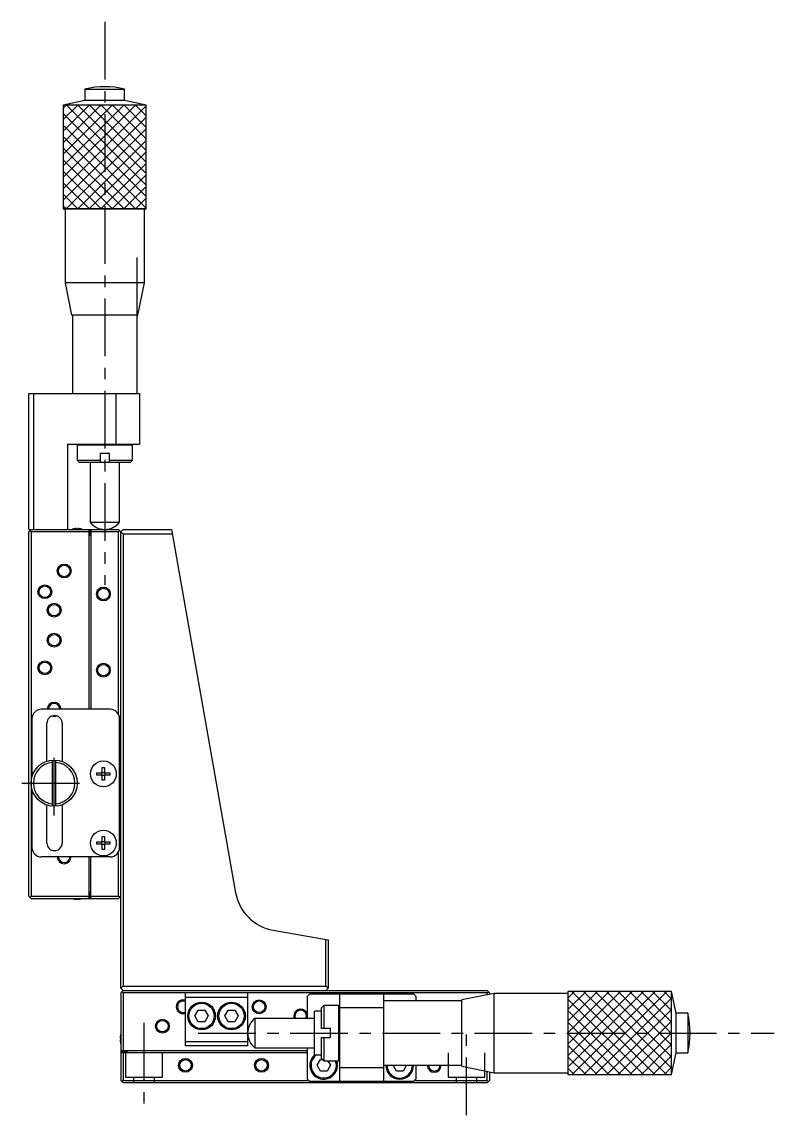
# Model space of a CAD drawing. Extents: x -465 to 395, y -48 to 622.
# Drawn here: x -155.8 to 7.4, y 19.9 to 256.9 of the extents above; entities that cross this region are included whole.
import ezdxf

# ---------------------------------------------------------------- set-up
doc = ezdxf.new("R2010")
doc.units = 0
doc.header["$LTSCALE"] = 10
doc.linetypes.add('CENTER', pattern=[2, 1.25, -0.25, 0.25, -0.25])
doc.linetypes.add('DASHED', pattern=[3.5, 2, -1.5])
doc.layers.get('0').update_dxf_attribs({"linetype": 'CONTINUOUS'})
doc.layers.add('CENTER', color=1, linetype='CENTER')

msp = doc.modelspace()

# ---------------------------------------------------------------- linework, layer by layer
at = {"color": 7, "linetype": 'CONTINUOUS'}
for p, q in [((-142.126414, 242.36353), (-142.126414, 239.86353)), ((-142.126414, 242.36353), (-133.526414, 242.36353)), ((-133.526414, 239.86353), (-133.526414, 242.36353)), ((-142.126414, 239.86353), (-146.826414, 238.86353)), ((-133.526414, 239.86353), (-142.126414, 239.86353)), ((-128.826414, 238.86353), (-133.526414, 239.86353)), ((-146.826414, 238.86353), (-146.826414, 216.36353)), ((-128.826414, 238.86353), (-146.826414, 238.86353)), ((-146.826414, 238.86353), (-146.826414, 216.36353)), ((-128.826414, 238.86353), (-146.826414, 238.86353)), ((-128.826414, 216.36353), (-128.826414, 238.86353)), ((-128.826414, 216.36353), (-128.826414, 238.86353)), ((-128.826414, 216.36353), (-146.826414, 216.36353)), ((-146.826414, 216.36353), (-128.826414, 216.36353)), ((-146.426414, 216.36353), (-146.426414, 200.36353)), ((-129.226414, 200.36353), (-129.226414, 216.36353)), ((-130.826414, 176.36353), (-130.826414, 205.86353)), ((-146.426414, 200.36353), (-145.026414, 193.36353)), ((-129.226414, 200.36353), (-146.426414, 200.36353)), ((-130.626414, 193.36353), (-129.226414, 200.36353)), ((-130.626414, 193.36353), (-145.026414, 193.36353)), ((-144.826414, 193.36353), (-144.826414, 176.36353)), ((-154.326414, 146.86353), (-154.326414, 176.36353)), ((-154.326414, 176.36353), (-130.326414, 176.36353)), ((-153.326414, 176.36353), (-153.326414, 146.86353)), ((-135.326414, 165.36353), (-135.326414, 176.36353)), ((-130.326414, 176.36353), (-130.326414, 165.36353)), ((-145.826414, 146.86353), (-145.826414, 165.36353)), ((-145.826414, 165.36353), (-130.326414, 165.36353)), ((-143.626414, 165.36353), (-143.826414, 165.16353)), ((-131.826414, 165.16353), (-143.826414, 165.16353)), ((-143.826414, 165.16353), (-143.826414, 161.86353)), ((-131.826414, 165.16353), (-132.026414, 165.36353)), ((-131.826414, 161.86353), (-131.826414, 165.16353)), ((-143.826414, 161.86353), (-138.826414, 161.86353)), ((-143.826414, 161.86353), (-143.326414, 161.36353)), ((-132.326414, 161.36353), (-143.326414, 161.36353)), ((-141.001414, 161.36353), (-141.001414, 148.43071)), ((-136.826414, 163.36353), (-138.826414, 163.36353)), ((-138.826414, 163.36353), (-138.826414, 161.36353)), ((-136.826414, 161.36353), (-136.826414, 163.36353)), ((-136.826414, 161.86353), (-131.826414, 161.86353)), ((-134.651414, 148.43071), (-134.651414, 161.36353)), ((-132.326414, 161.36353), (-131.826414, 161.86353)), ((-144.006414, 146.933052), (-144.006414, 147.053389)), ((-143.646414, 147.053389), (-143.646414, 146.933052)), ((-141.001414, 148.43071), (-134.651414, 148.43071)), ((-154.326414, 146.86353), (-134.826414, 146.86353)), ((-154.326414, 146.36353), (-153.826414, 146.86353)), ((-154.326414, 67.36353), (-154.326414, 146.36353)), ((-153.826414, 146.36353), (-154.076414, 146.61353)), ((-141.326414, 146.36353), (-153.826414, 146.36353)), ((-153.826414, 146.36353), (-153.826414, 67.36353)), ((-144.712776, 146.933052), (-144.71503, 146.937674)), ((-143.646414, 146.933052), (-144.006414, 146.933052)), ((-142.937798, 146.937674), (-142.940053, 146.933052)), ((-141.326414, 146.86353), (-141.326414, 107.86353)), ((-141.326414, 145.46353), (-141.126414, 145.46353)), ((-141.126414, 146.86353), (-141.126414, 145.46353)), ((-140.826414, 146.86353), (-140.826414, 107.86353)), ((-134.826414, 146.36353), (-140.826414, 146.36353)), ((-134.826414, 146.86353), (-133.826414, 145.86353)), ((-134.826414, 146.36353), (-134.576414, 146.61353)), ((-134.826414, 106.73531), (-134.826414, 146.36353)), ((-133.826414, 146.86353), (-134.326414, 146.36353)), ((-134.326414, 47.36353), (-134.326414, 146.36353)), ((-133.826414, 146.86353), (-123.326414, 146.86353)), ((-133.826414, 145.86353), (-133.826414, 47.86353)), ((-123.150087, 145.86353), (-133.826414, 145.86353)), ((-123.326414, 146.86353), (-109.436657, 68.090811)), ((-136.626414, 107.86353), (-151.626414, 107.86353)), ((-153.626414, 105.86353), (-153.626414, 93.26353)), ((-150.376414, 96.617213), (-150.376414, 104.86353)), ((-147.076414, 104.86353), (-147.076414, 96.547279)), ((-134.626414, 77.86353), (-134.626414, 105.86353)), ((-149.226414, 96.847505), (-149.226414, 86.879556)), ((-148.426414, 86.879556), (-148.426414, 96.847505)), ((-138.386414, 95.262669), (-137.866414, 95.262669)), ((-138.386414, 94.12353), (-138.386414, 95.262669)), ((-137.866414, 95.262669), (-137.866414, 94.12353)), ((-139.525553, 94.12353), (-138.386414, 94.12353)), ((-139.525553, 93.60353), (-139.525553, 94.12353)), ((-138.386414, 93.60353), (-139.525553, 93.60353)), ((-138.455856, 93.60353), (-138.455856, 94.12353)), ((-138.386414, 94.192972), (-137.866414, 94.192972)), ((-138.386414, 92.464391), (-138.386414, 93.60353)), ((-137.866414, 93.534088), (-138.386414, 93.534088)), ((-137.866414, 92.464391), (-138.386414, 92.464391)), ((-137.866414, 94.12353), (-136.727275, 94.12353)), ((-137.866414, 93.60353), (-137.866414, 92.464391)), ((-136.727275, 93.60353), (-137.866414, 93.60353)), ((-137.796972, 94.12353), (-137.796972, 93.60353)), ((-136.727275, 94.12353), (-136.727275, 93.60353)), ((-153.626414, 90.46353), (-153.626414, 77.86353)), ((-150.376414, 78.86353), (-150.376414, 87.109847)), ((-147.076414, 87.179782), (-147.076414, 78.86353)), ((-139.525553, 79.12353), (-138.386414, 79.12353)), ((-139.525553, 78.60353), (-139.525553, 79.12353)), ((-138.386414, 78.60353), (-139.525553, 78.60353)), ((-138.455856, 78.60353), (-138.455856, 79.12353)), ((-138.386414, 80.262669), (-137.866414, 80.262669)), ((-138.386414, 79.12353), (-138.386414, 80.262669)), ((-138.386414, 79.192972), (-137.866414, 79.192972)), ((-138.386414, 77.464391), (-138.386414, 78.60353)), ((-137.866414, 78.534088), (-138.386414, 78.534088)), ((-137.866414, 80.262669), (-137.866414, 79.12353)), ((-137.866414, 79.12353), (-136.727275, 79.12353)), ((-137.866414, 78.60353), (-137.866414, 77.464391)), ((-136.727275, 78.60353), (-137.866414, 78.60353)), ((-137.796972, 79.12353), (-137.796972, 78.60353)), ((-136.727275, 79.12353), (-136.727275, 78.60353)), ((-136.626414, 75.86353), (-151.626414, 75.86353)), ((-141.326414, 75.86353), (-141.326414, 66.86353)), ((-140.826414, 66.86353), (-140.826414, 75.86353)), ((-137.866414, 77.464391), (-138.386414, 77.464391)), ((-134.826414, 67.36353), (-134.826414, 76.99175)), ((-153.826414, 66.86353), (-154.326414, 67.36353)), ((-154.076414, 67.11353), (-153.826414, 67.36353)), ((-153.826414, 67.36353), (-141.326414, 67.36353)), ((-153.826414, 66.86353), (-134.826414, 66.86353)), ((-144.71503, 66.789386), (-144.712776, 66.794009)), ((-144.006414, 66.794009), (-143.646414, 66.794009)), ((-144.006414, 66.673671), (-144.006414, 66.794009)), ((-143.646414, 66.794009), (-143.646414, 66.673671)), ((-142.940053, 66.794009), (-142.937798, 66.789386)), ((-141.326414, 68.26353), (-141.126414, 68.26353)), ((-141.126414, 66.86353), (-141.126414, 68.26353)), ((-140.826414, 67.36353), (-134.826414, 67.36353)), ((-134.576414, 67.11353), (-134.826414, 67.36353)), ((-134.326414, 67.36353), (-134.826414, 66.86353)), ((-101.325061, 59.979227), (-89.326414, 57.86353)), ((-89.826414, 47.86353), (-89.826414, 57.951694)), ((-89.326414, 57.86353), (-89.326414, 47.36353)), ((-133.826414, 47.86353), (-134.326414, 47.36353)), ((-133.826414, 47.86353), (-89.826414, 47.86353)), ((-89.326414, 47.36353), (-89.826414, 47.86353)), ((-134.326414, 47.36353), (-133.826414, 46.86353)), ((-134.326414, 46.36353), (-133.826414, 46.86353)), ((-134.326414, 46.36353), (-134.326414, 27.36353)), ((-134.076414, 46.61353), (-133.826414, 46.36353)), ((-133.826414, 46.86353), (-54.826414, 46.86353)), ((-133.826414, 46.36353), (-133.826414, 33.86353)), ((-54.826414, 46.36353), (-133.826414, 46.36353)), ((-120.326414, 34.86353), (-120.326414, 46.36353)), ((-106.826414, 45.36353), (-120.326414, 45.36353)), ((-106.826414, 46.36353), (-106.826414, 34.86353)), ((-93.326414, 46.16353), (-93.826414, 45.66353)), ((-93.826414, 40.83853), (-93.826414, 45.66353)), ((-93.326414, 46.16353), (-70.826414, 46.16353)), ((-89.826414, 46.86353), (-89.326414, 47.36353)), ((-86.826414, 27.16353), (-86.826414, 46.16353)), ((-77.326414, 46.16353), (-77.326414, 27.16353)), ((-70.326414, 45.66353), (-70.826414, 46.16353)), ((-70.326414, 45.66353), (-70.326414, 44.66353)), ((-53.326414, 46.26353), (-60.326414, 44.86353)), ((-54.326414, 46.36353), (-54.826414, 46.86353)), ((-54.826414, 46.36353), (-54.576414, 46.61353)), ((-54.826414, 45.96353), (-54.826414, 46.36353)), ((-54.326414, 46.36353), (-54.326414, 46.06353)), ((-37.326414, 46.26353), (-53.326414, 46.26353)), ((-53.326414, 29.06353), (-53.326414, 46.26353)), ((-14.826414, 46.66353), (-37.326414, 46.66353)), ((-37.326414, 46.66353), (-37.326414, 28.66353)), ((-14.826414, 46.66353), (-37.326414, 46.66353)), ((-37.326414, 46.66353), (-37.326414, 28.66353)), ((-13.826414, 41.96353), (-14.826414, 46.66353)), ((-14.826414, 28.66353), (-14.826414, 46.66353)), ((-14.826414, 28.66353), (-14.826414, 46.66353)), ((-90.326414, 43.66353), (-90.826414, 43.16353)), ((-90.826414, 38.66353), (-90.826414, 43.16353)), ((-90.326414, 43.66353), (-90.326414, 38.66353)), ((-87.026414, 43.66353), (-90.326414, 43.66353)), ((-86.826414, 43.46353), (-87.026414, 43.66353)), ((-87.026414, 31.66353), (-87.026414, 43.66353)), ((-77.326414, 43.16353), (-86.826414, 43.16353)), ((-60.326414, 44.66353), (-77.326414, 44.66353)), ((-60.326414, 30.46353), (-60.326414, 44.86353)), ((-118.26979, 41.36353), (-117.548102, 42.61353)), ((-117.548102, 40.11353), (-118.26979, 41.36353)), ((-117.548102, 42.61353), (-116.104726, 42.61353)), ((-116.104726, 42.61353), (-115.383038, 41.36353)), ((-115.383038, 41.36353), (-116.104726, 40.11353)), ((-111.76979, 41.36353), (-111.048102, 42.61353)), ((-111.048102, 40.11353), (-111.76979, 41.36353)), ((-111.048102, 42.61353), (-109.604726, 42.61353)), ((-109.604726, 42.61353), (-108.883038, 41.36353)), ((-108.883038, 41.36353), (-109.604726, 40.11353)), ((-92.326414, 40.83853), (-105.259234, 40.83853)), ((-105.259234, 40.83853), (-105.259234, 34.48853)), ((-90.826414, 42.41353), (-92.326414, 42.41353)), ((-92.326414, 32.91353), (-92.326414, 42.41353)), ((-11.326414, 41.96353), (-13.826414, 41.96353)), ((-13.826414, 33.36353), (-13.826414, 41.96353)), ((-11.326414, 41.96353), (-11.326414, 33.36353)), ((-116.104726, 40.11353), (-117.548102, 40.11353)), ((-109.604726, 40.11353), (-111.048102, 40.11353)), ((-88.826414, 38.66353), (-90.826414, 38.66353)), ((-88.826414, 36.66353), (-88.826414, 38.66353)), ((-134.516273, 36.54353), (-134.395936, 36.54353)), ((-134.395936, 36.18353), (-134.516273, 36.18353)), ((-134.400558, 37.252146), (-134.395936, 37.249892)), ((-134.395936, 36.54353), (-134.395936, 36.18353)), ((-120.326414, 35.86353), (-106.826414, 35.86353)), ((-90.826414, 32.16353), (-90.826414, 36.66353)), ((-90.826414, 36.66353), (-88.826414, 36.66353)), ((-90.326414, 36.66353), (-90.326414, 31.66353)), ((-134.395936, 35.477169), (-134.400558, 35.474914)), ((-134.326414, 33.86353), (-93.826414, 33.86353)), ((-134.326414, 33.66353), (-132.926414, 33.66353)), ((-93.826414, 33.36353), (-134.326414, 33.36353)), ((-133.826414, 33.36353), (-133.826414, 27.36353)), ((-132.926414, 33.86353), (-132.926414, 33.66353)), ((-106.826414, 34.86353), (-120.326414, 34.86353)), ((-105.259234, 34.48853), (-92.326414, 34.48853)), ((-93.826414, 27.66353), (-93.826414, 34.48853)), ((-14.826414, 28.66353), (-13.826414, 33.36353)), ((-13.826414, 33.36353), (-11.326414, 33.36353)), ((-92.326414, 32.91353), (-90.826414, 32.91353)), ((-91.76979, 30.66353), (-91.048102, 31.91353)), ((-91.048102, 31.91353), (-90.576414, 31.91353)), ((-90.826414, 32.16353), (-90.326414, 31.66353)), ((-90.326414, 31.66353), (-87.026414, 31.66353)), ((-89.460389, 31.66353), (-88.883038, 30.66353)), ((-87.026414, 31.66353), (-86.826414, 31.86353)), ((-91.048102, 29.41353), (-91.76979, 30.66353)), ((-89.604726, 29.41353), (-91.048102, 29.41353)), ((-88.883038, 30.66353), (-89.604726, 29.41353)), ((-86.826414, 30.16353), (-77.326414, 30.16353)), ((-77.326414, 30.66353), (-60.326414, 30.66353)), ((-74.548102, 29.41353), (-75.26979, 30.66353)), ((-73.104726, 29.41353), (-74.548102, 29.41353)), ((-72.383038, 30.66353), (-73.104726, 29.41353)), ((-70.326414, 30.66353), (-70.326414, 27.66353)), ((-60.326414, 30.46353), (-53.326414, 29.06353)), ((-54.826414, 27.36353), (-54.826414, 29.36353)), ((-54.326414, 29.26353), (-54.326414, 27.36353)), ((-53.326414, 29.06353), (-37.326414, 29.06353)), ((-37.326414, 28.66353), (-14.826414, 28.66353)), ((-37.326414, 28.66353), (-14.826414, 28.66353)), ((-133.826414, 26.86353), (-134.326414, 27.36353)), ((-134.076414, 27.11353), (-133.826414, 27.36353)), ((-133.826414, 27.36353), (-93.526414, 27.36353)), ((-54.826414, 26.86353), (-133.826414, 26.86353)), ((-93.826414, 27.66353), (-93.326414, 27.16353)), ((-70.826414, 27.16353), (-93.326414, 27.16353)), ((-70.826414, 27.16353), (-70.326414, 27.66353)), ((-70.626414, 27.36353), (-54.826414, 27.36353)), ((-54.826414, 27.36353), (-54.576414, 27.11353)), ((-54.326414, 27.36353), (-54.826414, 26.86353))]:
    msp.add_line(p, q, dxfattribs=at)
at = {"color": 3, "linetype": 'CONTINUOUS'}
for p, q in [((-146.826414, 238.233641), (-146.196525, 238.86353)), ((-146.826414, 235.733641), (-143.696525, 238.86353)), ((-146.826414, 233.233641), (-141.196525, 238.86353)), ((-146.826414, 230.733641), (-138.696525, 238.86353)), ((-146.826414, 228.233641), (-136.196525, 238.86353)), ((-146.826414, 225.733641), (-133.696525, 238.86353)), ((-146.826414, 223.233641), (-131.196525, 238.86353)), ((-146.826414, 220.733641), (-128.826414, 238.733641)), ((-146.150646, 238.86353), (-128.826414, 221.539298)), ((-143.650646, 238.86353), (-128.826414, 224.039298)), ((-141.150646, 238.86353), (-128.826414, 226.539298)), ((-138.650646, 238.86353), (-128.826414, 229.039298)), ((-136.150646, 238.86353), (-128.826414, 231.539298)), ((-133.650646, 238.86353), (-128.826414, 234.039298)), ((-131.150646, 238.86353), (-128.826414, 236.539298)), ((-146.826414, 237.039298), (-128.826414, 219.039298)), ((-146.826414, 218.233641), (-128.826414, 236.233641)), ((-146.826414, 234.539298), (-128.826414, 216.539298)), ((-146.196525, 216.36353), (-128.826414, 233.733641)), ((-146.826414, 232.039298), (-131.150646, 216.36353)), ((-143.696525, 216.36353), (-128.826414, 231.233641)), ((-146.826414, 229.539298), (-133.650646, 216.36353)), ((-141.196525, 216.36353), (-128.826414, 228.733641)), ((-146.826414, 227.039298), (-136.150646, 216.36353)), ((-138.696525, 216.36353), (-128.826414, 226.233641)), ((-146.826414, 224.539298), (-138.650646, 216.36353)), ((-136.196525, 216.36353), (-128.826414, 223.733641)), ((-146.826414, 222.039298), (-141.150646, 216.36353)), ((-133.696525, 216.36353), (-128.826414, 221.233641)), ((-146.826414, 219.539298), (-143.650646, 216.36353)), ((-131.196525, 216.36353), (-128.826414, 218.733641)), ((-146.826414, 217.039298), (-146.150646, 216.36353)), ((-37.326414, 45.233641), (-35.896525, 46.66353)), ((-37.326414, 42.733641), (-33.396525, 46.66353)), ((-37.326414, 40.233641), (-30.896525, 46.66353)), ((-37.326414, 37.733641), (-28.396525, 46.66353)), ((-37.326414, 35.233641), (-25.896525, 46.66353)), ((-37.326414, 32.733641), (-23.396525, 46.66353)), ((-37.326414, 30.233641), (-20.896525, 46.66353)), ((-36.450646, 46.66353), (-18.450646, 28.66353)), ((-36.396525, 28.66353), (-18.396525, 46.66353)), ((-33.950646, 46.66353), (-15.950646, 28.66353)), ((-33.896525, 28.66353), (-15.896525, 46.66353)), ((-31.450646, 46.66353), (-14.826414, 30.039298)), ((-31.396525, 28.66353), (-14.826414, 45.233641)), ((-28.950646, 46.66353), (-14.826414, 32.539298)), ((-26.450646, 46.66353), (-14.826414, 35.039298)), ((-23.950646, 46.66353), (-14.826414, 37.539298)), ((-21.450646, 46.66353), (-14.826414, 40.039298)), ((-18.950646, 46.66353), (-14.826414, 42.539298)), ((-16.450646, 46.66353), (-14.826414, 45.039298)), ((-37.326414, 45.039298), (-20.950646, 28.66353)), ((-28.896525, 28.66353), (-14.826414, 42.733641)), ((-37.326414, 42.539298), (-23.450646, 28.66353)), ((-37.326414, 40.039298), (-25.950646, 28.66353)), ((-26.396525, 28.66353), (-14.826414, 40.233641)), ((-37.326414, 37.539298), (-28.450646, 28.66353)), ((-23.896525, 28.66353), (-14.826414, 37.733641)), ((-37.326414, 35.039298), (-30.950646, 28.66353)), ((-21.396525, 28.66353), (-14.826414, 35.233641)), ((-37.326414, 32.539298), (-33.450646, 28.66353)), ((-18.896525, 28.66353), (-14.826414, 32.733641)), ((-37.326414, 30.039298), (-35.950646, 28.66353)), ((-16.396525, 28.66353), (-14.826414, 30.233641))]:
    msp.add_line(p, q, dxfattribs=at)
at = {"color": 3, "linetype": 'DASHED'}
for p, q in [((-133.326414, 33.36353), (-133.326414, 28.06353)), ((-125.326414, 28.06353), (-125.326414, 33.36353)), ((-63.326414, 33.36353), (-63.326414, 28.06353)), ((-55.326414, 28.06353), (-55.326414, 33.36353)), ((-133.326414, 28.06353), (-125.326414, 28.06353)), ((-131.576414, 28.06353), (-131.576414, 26.86353)), ((-127.076414, 26.86353), (-127.076414, 28.06353)), ((-63.326414, 28.06353), (-55.326414, 28.06353)), ((-61.576414, 28.06353), (-61.576414, 26.86353)), ((-57.076414, 26.86353), (-57.076414, 28.06353))]:
    msp.add_line(p, q, dxfattribs=at)
at = {"color": 3, "linetype": 'CONTINUOUS'}
for centre in [(-146.626414, 137.86353), (-150.826414, 133.36353), (-138.126414, 132.86353), (-148.826414, 129.36353), (-148.826414, 122.86353), (-150.826414, 116.86353), (-138.126414, 116.36353), (-104.326414, 43.36353), (-125.326414, 39.16353), (-120.326414, 30.66353), (-103.826414, 30.66353)]:
    msp.add_circle(centre, 1.5, dxfattribs=at)
at = {"color": 7, "linetype": 'CONTINUOUS'}
for centre, radius in [((-146.626414, 137.86353), 1.25), ((-150.826414, 133.36353), 1.25), ((-138.126414, 132.86353), 1.25), ((-148.826414, 129.36353), 1.25), ((-148.826414, 122.86353), 1.25), ((-150.826414, 116.86353), 1.25), ((-138.126414, 116.36353), 1.25), ((-148.826414, 91.86353), 5), ((-138.126414, 93.86353), 2.8), ((-138.126414, 78.86353), 2.8), ((-116.826414, 41.36353), 3), ((-116.826414, 41.36353), 2.75), ((-110.326414, 41.36353), 3), ((-110.326414, 41.36353), 2.75), ((-104.326414, 43.36353), 1.25), ((-125.326414, 39.16353), 1.25), ((-120.326414, 30.66353), 1.25), ((-103.826414, 30.66353), 1.25)]:
    msp.add_circle(centre, radius, dxfattribs=at)
for centre, radius, start, end in [((-137.826414, 224.12353), 18.74, 76.734971, 103.265029), ((-143.826414, 143.86353), 3.194933, 93.229709, 106.106712), ((-143.826414, 143.86353), 3.194933, 73.893288, 86.770291), ((-137.826414, 150.863686), 4, 217.462651, 322.537349), ((-143.826414, 143.86353), 3.2, 106.122533, 110.364135), ((-143.826414, 143.86353), 3.2, 69.635865, 73.877467), ((-148.826414, 107.86353), 1.25, 0, 180), ((-151.626414, 105.86353), 2, 90, 180), ((-136.626414, 105.86353), 2, 0, 90), ((-148.726414, 104.86353), 1.65, 0, 180), ((-148.826414, 91.86353), 4.5, 95.099689, 264.900311), ((-148.826414, 91.86353), 4.5, 275.099689, 84.900311), ((-148.726414, 78.86353), 1.65, 180, 0), ((-151.626414, 77.86353), 2, 180, 270), ((-146.626414, 75.86353), 1.25, 180, 0), ((-136.626414, 77.86353), 2, 270, 0), ((-143.826414, 69.86353), 3.2, 249.635865, 253.877467), ((-143.826414, 69.86353), 3.194933, 253.893288, 266.770291), ((-143.826414, 69.86353), 3.194933, 273.229709, 286.106712), ((-143.826414, 69.86353), 3.2, 286.122533, 290.364135), ((-99.588581, 69.827293), 10, 190, 260), ((-120.826414, 43.36353), 1.25, 66.421822, 293.073918), ((-102.826258, 37.66353), 4, 127.462651, 232.537349), ((-95.326414, 41.36353), 1.25, 335.165412, 204.834588), ((-29.566414, 37.66353), 18.74, 346.734971, 13.265029), ((-131.326414, 36.36353), 3.194933, 163.893288, 176.770291), ((-131.326414, 36.36353), 3.194933, 183.229709, 196.106712), ((-131.326414, 36.36353), 3.2, 159.635865, 163.877467), ((-131.326414, 36.36353), 3.2, 196.122533, 200.364135), ((-90.326414, 30.66353), 3, 131.409622, 19.471221), ((-90.326414, 30.66353), 2.75, 125.096801, 21.323686), ((-73.826414, 30.66353), 3, 180, 0), ((-73.826414, 30.66353), 2.75, 180, 0), ((-66.326414, 30.66353), 1.25, 180, 0)]:
    msp.add_arc(centre, radius, start, end, dxfattribs=at)
at = {"color": 3, "linetype": 'CONTINUOUS'}
for centre, start, end in [((-148.826414, 107.86353), 0, 180), ((-148.826414, 107.86353), 253.366025, 290.45228), ((-146.626414, 75.86353), 180, 0), ((-120.826414, 43.36353), 70.528779, 289.471221), ((-95.326414, 41.36353), 339.54772, 200.487315), ((-66.326414, 30.66353), 180, 0)]:
    msp.add_arc(centre, 1.5, start, end, dxfattribs=at)
at = {"layer": 'CENTER', "color": 1, "linetype": 'CENTER'}
for p, q in [((-137.826414, 256.930489), (-137.826414, 134.86353)), ((-148.826414, 84.86353), (-148.826414, 98.86353)), ((-155.826414, 91.86353), (-141.826414, 91.86353)), ((-129.326414, 39.86353), (-129.326414, 19.86353)), ((-59.326414, 19.86353), (-59.326414, 39.86353)), ((-117.576414, 37.66353), (7.423586, 37.66353))]:
    msp.add_line(p, q, dxfattribs=at)

doc.saveas('drawing.dxf')
